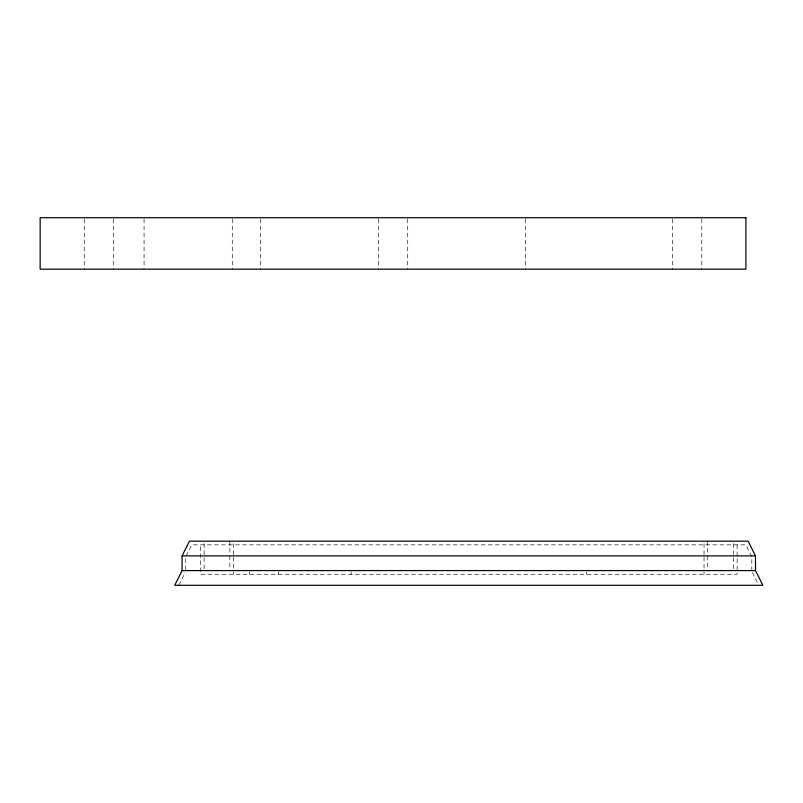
<?xml version="1.0" encoding="UTF-8"?>
<svg xmlns="http://www.w3.org/2000/svg" width="803" height="803" viewBox="0 0 803 803"><rect width="100%" height="100%" fill="white"/><g stroke="black" fill="none" stroke-linecap="round" stroke-linejoin="round"><path stroke-width="0.6" stroke-dasharray="4.01 3.01" d="M178.838 585.287L185.222 572.519M752.351 572.519L758.213 584.223M751.819 570.582L751.819 556.75L745.877 544.856L191.696 544.856L185.754 556.75L185.754 570.582M737.124 544.856L737.124 574.265L200.459 574.265L200.459 544.856M733.44 543.631L733.44 570.582M707.714 541.182L707.714 554.662M707.714 555.887L707.714 569.357M704.04 543.631L704.04 555.887M704.04 557.111L704.04 570.582M704.04 571.806L704.04 574.265M701.792 218.938L701.792 269.176M672.382 218.938L672.382 269.176M586.411 571.806L586.411 574.265M525.353 218.938L525.353 269.176M407.723 218.938L407.723 269.176M378.323 218.938L378.323 269.176M351.162 571.806L351.162 574.265M278.571 571.806L278.571 574.265M260.694 218.938L260.694 269.176M249.301 571.806L249.301 574.265M233.543 543.631L233.543 555.887M233.543 557.111L233.543 569.357M233.543 571.806L233.543 574.265M232.278 218.938L232.278 269.176M229.859 541.182L229.859 554.662M229.859 555.887L229.859 569.357M204.133 543.631L204.133 570.582M144.058 218.938L144.058 269.176M113.665 218.938L113.665 269.176M84.255 218.938L84.255 269.176"/><path stroke-width="1.2" d="M182.08 555.887L189.428 541.182L748.145 541.182L755.503 555.887L755.503 570.582L762.85 585.287L174.723 585.287L182.08 570.582L182.08 555.887L755.503 555.887M182.08 570.582L755.503 570.582M745.897 217.713L40.15 217.713L40.15 269.176L745.897 269.176L745.897 217.713"/></g></svg>
